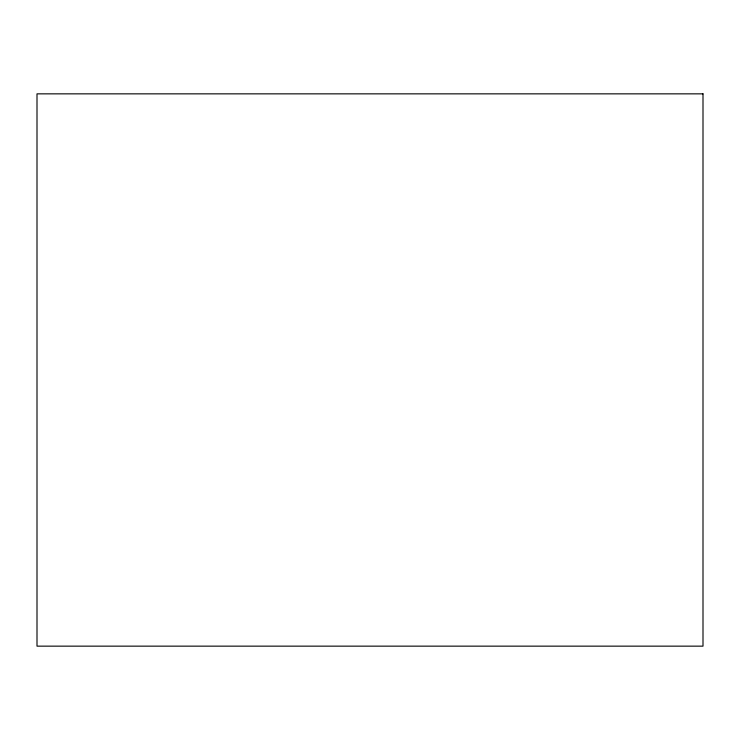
<?xml version="1.0" encoding="UTF-8"?>
<svg xmlns="http://www.w3.org/2000/svg" width="740" height="740" viewBox="0 0 740 740"><rect width="100%" height="100%" fill="white"/><g stroke="black" fill="none" stroke-linecap="round" stroke-linejoin="round"><path stroke-width="1.11" d="M703 93.85L37 93.85L37 646.149L703 646.149L703 93.85"/></g></svg>
